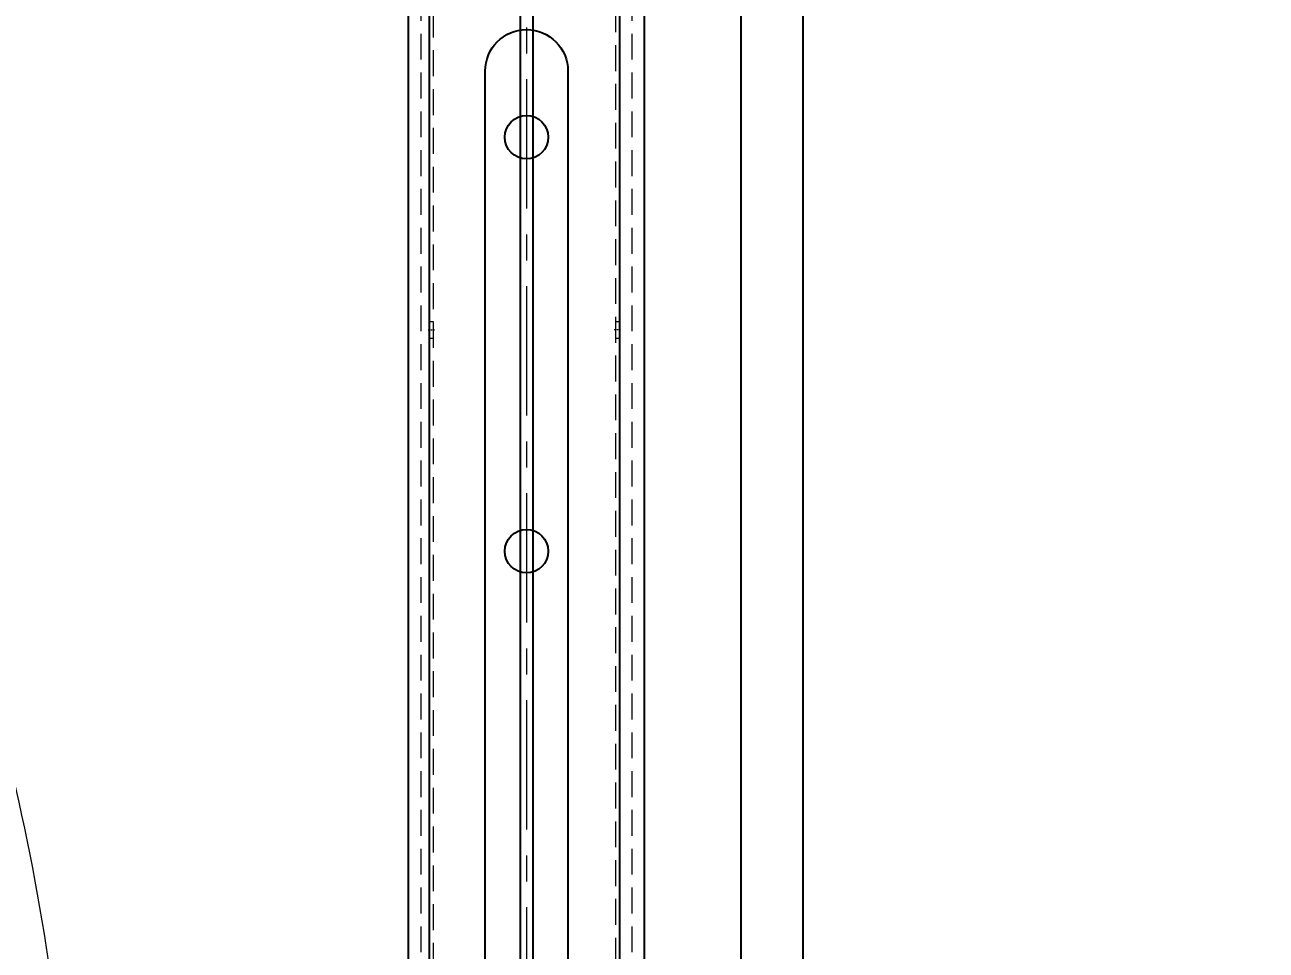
# Model space of a CAD drawing. Header units: millimetres. Extents: x -46397 to 283259, y -8690 to 23983.
# Drawn here: x -33325 to -32725, y 2697 to 3144 of the extents above; entities that cross this region are included whole.
import ezdxf
from ezdxf import colors
from ezdxf.entities.mleader import LeaderData, LeaderLine
from ezdxf.enums import TextEntityAlignment as Align
from ezdxf.math import Vec2, Vec3

# ---------------------------------------------------------------- set-up
doc = ezdxf.new("R2010")
doc.units = ezdxf.units.MM
doc.linetypes.add('CENTER', pattern=[2, 1.25, -0.25, 0.25, -0.25])
doc.linetypes.add('HIDDEN', pattern=[0.375, 0.25, -0.125])
doc.layers.get('Defpoints').update_dxf_attribs({"lineweight": 0})
for name, color, linetype, lineweight in [('0-Dim', 7, 'Continuous', 0), ('DUONGTAM', 1, 'CENTER', 0), ('Long_AM_Hidden', 4, 'HIDDEN', 9), ('Long_AM_Visible', 30, 'Continuous', 25), ('Long_Centerline', 1, 'CENTER', 9), ('PHANTOM 2', 8, 'Continuous', 0)]:
    doc.layers.add(name, color=color, linetype=linetype, lineweight=lineweight)
doc.styles.add('GHI CHÚ 1', font='isocp_IV25.ttf', dxfattribs={"width": 0.8})
doc.styles.add('Long_Text', font='isocp.shx', dxfattribs={"width": 0.7})
doc.styles.get("Standard").update_dxf_attribs({"font": 'isocp.shx', "width": 0.8})
doc.dimstyles.new('1-30SCALE', dxfattribs={"dimtxt": 75, "dimasz": 75, "dimexe": 37.5, "dimexo": 30, "dimgap": 30, "dimtad": 1, "dimtoh": 1, "dimdec": 0, "dimdsep": 46, "dimtxsty": 'GHI CHÚ 1', "dimcen": 0.09, "dimclrd": 256, "dimclre": 256, "dimclrt": 2, "dimadec": 0, "dimazin": 0, "dimtfac": 1, "dimtdec": 0, "dimtofl": 0, "dimtmove": 0, "dimatfit": 3, "dimfxl": 1, "dimlwd": 0, "dimlwe": 0, "dimarcsym": 0})

# ---------------------------------------------------------------- blocks, each defined once
blk = doc.blocks.new('_TagCircle')
at = {"color": 0, "linetype": 'ByBlock', "lineweight": -2, "transparency": 16777216}
blk.add_circle((0, 0), 4, dxfattribs=at)
at = {"layer": 'Long_AM_Visible', "color": 0, "transparency": 16777216, "style": 'Long_Text'}
blk.add_attdef('TAGNUMBER', text='', height=3, dxfattribs=at).set_placement((0, -1.5), align=Align.CENTER)
blk = doc.blocks.new('_Open30')
at = {"color": 0, "linetype": 'ByBlock', "lineweight": -2}
for p, q in [((-1, 0.2679), (0, 0)), ((0, 0), (-1, -0.2679)), ((0, 0), (-1, 0))]:
    blk.add_line(p, q, dxfattribs=at)
blk = doc.blocks.new('*D1605')
at = {"layer": 'Defpoints', "color": 0, "transparency": 16777216}
for p in [(-32961.09, 3741.29, -1.5), (-33668.36, 1295.29, -1.5), (-32155.1, 1295.29)]:
    blk.add_point(p, dxfattribs=at)
at = {"layer": 'PHANTOM 2', "linetype": 'Continuous', "lineweight": 0, "transparency": 16777216}
for p, q in [((-32931.09, 3741.29), (-32125.1, 3741.29)), ((-32155.1, 3651.29), (-32155.1, 1385.29)), ((-33638.36, 1295.29), (-32125.1, 1295.29))]:
    blk.add_line(p, q, dxfattribs=at)
at = {"layer": 'PHANTOM 2', "transparency": 16777216}
for points in [[(-32170.1, 3651.29), (-32140.1, 3651.29), (-32155.1, 3741.29)], [(-32170.1, 1385.29), (-32140.1, 1385.29), (-32155.1, 1295.29)]]:
    blk.add_solid(points, dxfattribs=at)
at = {"layer": 'PHANTOM 2', "color": 2, "transparency": 16777216, "insert": (-32232.61, 2518.29), "char_height": 95, "attachment_point": 5, "rotation": 90, "style": 'GHI CHÚ 1'}
blk.add_mtext('2446', dxfattribs=at)
blk = doc.blocks.new('43253523542')
at = {"color": 0, "elevation": 0.59}
blk.add_lwpolyline([(45973.9, 12064.34), (45967.9, 12064.34), (45967.9, 13444.34), (45973.9, 13444.34)], close=True, dxfattribs=at)
blk = doc.blocks.new('U3089')
at = {"layer": 'Long_AM_Hidden', "ltscale": 50, "extrusion": (0, 1, 0)}
for p, q in [((-64, -1851.05, 0), (-64, -561.05, 0)), ((24, -561.05, 0), (24, -1851.05, 0)), ((-66, -732.05, 0), (-64, -732.05, 0)), ((24, -732.05, 0), (26, -732.05, 0)), ((-66, -740.05, 0), (-64, -740.05, 0)), ((24, -740.05, 0), (26, -740.05, 0))]:
    blk.add_line(p, q, dxfattribs=at)
at = {"layer": 'Long_AM_Visible', "extrusion": (0, 1, 0)}
for p, q in [((-66, -536.05, 0), (-66, -1876.05, 0)), ((26, -1876.05, 0), (26, -536.05, 0)), ((-39.02, -1801.05, 0), (-39.02, -611.05, 0)), ((0.98, -611.05, 0), (0.98, -1801.05, 0))]:
    blk.add_line(p, q, dxfattribs=at)
at = {"layer": 'Long_AM_Visible', "extrusion": (0, 0, -1)}
blk.add_arc((19.02, -611.05, 0), 20, 0, 180, dxfattribs=at)
at = {"layer": 'Long_Centerline', "ltscale": 0.1}
for p, q in [((-66.6, -736.05, 0), (-63.33, -736.05, 0)), ((26.6, -736.05, 0), (23.33, -736.05, 0))]:
    blk.add_line(p, q, dxfattribs=at)
blk = doc.blocks.new('12319823 dasdasd')
at = {"layer": 'Long_AM_Hidden', "ltscale": 50}
for p, q in [((10731.04, 16704.03), (10731.04, 18282.03)), ((10833.04, 16704.03), (10833.04, 18282.03))]:
    blk.add_line(p, q, dxfattribs=at)
at = {"layer": 'Long_AM_Visible'}
for p, q in [((10725.04, 16704.03), (10725.04, 18282.03)), ((10839.04, 16704.03), (10839.04, 18282.03)), ((10885.54, 18223.02), (10885.54, 16785.03, 0.73)), ((10915.54, 18223.02), (10915.54, 16785.03, 0.73))]:
    blk.add_line(p, q, dxfattribs=at)
for centre in [(10782.04, 18054.03), (10782.04, 17854.03)]:
    blk.add_circle(centre, 10.5, dxfattribs=at)
at = {"layer": 'Long_Centerline', "ltscale": 50}
blk.add_line((10782.04, 18282.03), (10782.04, 16602.03), dxfattribs=at)
blk.add_blockref('43253523542', (-35188.86, 4846.69, -0.59))
at = {"layer": 'Long_AM_Hidden', "ltscale": 4}
blk.add_blockref('U3089', (10801.06, 18697.07, 0), dxfattribs=at)

msp = doc.modelspace()

# ---------------------------------------------------------------- linework, layer by layer
at = {"layer": 'DUONGTAM', "color": 5, "lineweight": 0, "ltscale": 100, "extrusion": (0, 0, -1)}
msp.add_circle((34343.36, 2539.29, 1.5), 1041, dxfattribs=at)

# ---------------------------------------------------------------- block references
msp.add_blockref('12319823 dasdasd', (-43864.41, -14964.74, -1.5))

# ---------------------------------------------------------------- dimensions: what is measured, and where the dimension line sits
at = {"layer": 'PHANTOM 2'}
dim = msp.add_linear_dim(base=(-32155.1, 1295.29), p1=(-32961.09, 3741.29, -1.5), p2=(-33668.36, 1295.29, -1.5), angle=90, dimstyle='1-30SCALE', override={"dimtxt": 95, "dimasz": 90, "dimexe": 30, "dimtmove": 1}, dxfattribs=at)
dim.commit()
dim.dimension.update_dxf_attribs({"geometry": '*D1605', "text_midpoint": (-32232.61, 2518.29)})

# ---------------------------------------------------------------- leaders
at = {"layer": '0-Dim', "color": 6}
ml = msp.add_multileader_block('Standard', dxfattribs=at)
ml.set_content('_TagCircle', color=6, scale=-30)
ml.set_attribute('TAGNUMBER', 'N17.1', width=0)
ml.set_leader_properties(color=5)
ml.set_arrow_properties(name='OPEN30')
ml.build(insert=Vec2(0, 0))
ml.multileader.update_dxf_attribs({"has_dogleg": 0, "text_left_attachment_type": 6, "text_right_attachment_type": 6, "dogleg_length": 0.36, "arrow_head_size": 60, "block_connection_type": 1})
ctx = ml.context
ctx.base_point, ctx.char_height, ctx.arrow_head_size, ctx.landing_gap_size, ctx.plane_origin = Vec3(-32538.82, 3239.29, -1.5), 56, 60, 1.4, Vec3(-33098.17, 3117.64, -1.5)
ctx.left_attachment, ctx.right_attachment, ctx.text_align_type, ctx.attachment_type = 6, 6, 2, 1
notes = []
notes.append((ctx, [(0, (1, 1, 0), (-32539.18, 3239.29, -1.5), (1, 0), 0.36, [(0, [(-33254.37, 3239.29, -1.5)], 0, [])])]))
ctx.block.insert, ctx.block.scale = Vec3(-32538.82, 3239.29, -1.5), Vec3(-30, 30, 30)
for ctx, leaders in notes:
    for number, flags, end, landing, length, lines in leaders:
        leader = LeaderData()
        leader.index, (leader.has_last_leader_line, leader.has_dogleg_vector, leader.attachment_direction) = number, flags
        leader.last_leader_point, leader.dogleg_vector, leader.dogleg_length = Vec3(end), Vec3(landing), length
        for number, points, colour, breaks in lines:
            line = LeaderLine()
            line.index, line.vertices, line.color, line.breaks = number, Vec3.list(points), colors.encode_raw_color(colour), breaks
            leader.lines.append(line)
        ctx.leaders.append(leader)

doc.saveas('drawing.dxf')
